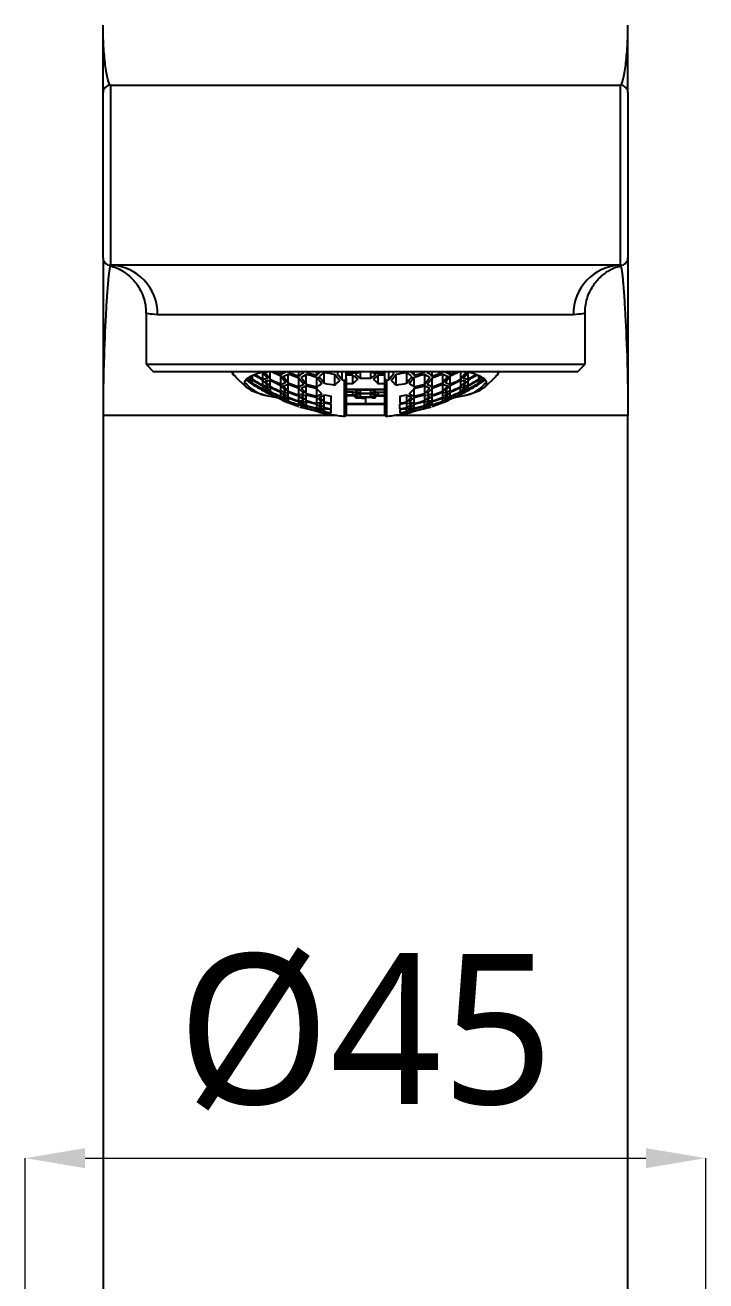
# Model space of a CAD drawing. Extents: x 77 to 788, y 36 to 557.
# Drawn here: x 534.7 to 580.1, y 284.7 to 368.3 of the extents above; entities that cross this region are included whole.
import ezdxf

# ---------------------------------------------------------------- set-up
doc = ezdxf.new("R2010")
doc.units = 0
doc.header["$LTSCALE"] = 10
doc.header["$MEASUREMENT"] = 0
doc.header["$PDMODE"] = 3
doc.header["$PDSIZE"] = -10
doc.layers.get('0').update_dxf_attribs({"linetype": 'CONTINUOUS'})
doc.layers.get('DEFPOINTS').update_dxf_attribs({"linetype": 'CONTINUOUS'})
doc.styles.add('Daelim Dimension', font='NanumGothic.ttf')
doc.dimstyles.new('DEFAULT', dxfattribs={"dimscale": 2, "dimtxt": 2, "dimasz": 2, "dimexe": 0, "dimexo": 2, "dimgap": 1, "dimtad": 1, "dimdec": 0, "dimzin": 9, "dimdsep": 46, "dimtxsty": 'Daelim Dimension', "dimcen": 0.5, "dimclrd": 5, "dimclre": 5, "dimclrt": 256, "dimadec": 1, "dimazin": 0, "dimtfac": 1, "dimtdec": 0, "dimtix": 1, "dimtmove": 0, "dimatfit": 3, "dimfxl": 0, "dimtolj": 1, "dimtzin": 1, "dimlwd": 9, "dimlwe": 9, "dimarcsym": 0})

# ---------------------------------------------------------------- blocks, each defined once
blk = doc.blocks.new('*D45')
at = {"color": 5, "lineweight": 9, "ltscale": 0.5}
for p, q in [((534.715, 251.319), (534.715, 292.832)), ((538.715, 292.832), (576.115, 292.832)), ((580.115, 251.319), (580.115, 292.832))]:
    blk.add_line(p, q, dxfattribs=at)
at = {"color": 5, "ltscale": 0.5}
for points in [[(538.715, 293.499), (538.715, 292.165), (534.715, 292.832)], [(576.115, 293.499), (576.115, 292.165), (580.115, 292.832)]]:
    blk.add_solid(points, dxfattribs=at)
at = {"layer": 'DEFPOINTS', "color": 0, "ltscale": 0.5}
for p in [(580.115, 292.832), (534.715, 247.319), (580.115, 247.319)]:
    blk.add_point(p, dxfattribs=at)
at = {"color": 7, "lineweight": -3, "ltscale": 0.5, "insert": (557.415, 301.22), "char_height": 10, "attachment_point": 5, "style": 'Daelim Dimension'}
blk.add_mtext('\\A1;%%C45', dxfattribs=at)

msp = doc.modelspace()

# ---------------------------------------------------------------- linework, layer by layer
at = {"color": 7, "linetype": 'Continuous', "lineweight": 25}
for p, q in [((540.415, 364.319), (540.415, 352.319)), ((540.415, 364.319), (574.415, 364.319)), ((574.415, 352.319), (574.415, 364.319)), ((539.915, 352.819), (539.915, 363.819)), ((574.915, 363.819), (574.915, 352.819)), ((540.392, 352.258), (540.429, 352.254)), ((574.415, 352.319), (540.415, 352.319)), ((574.431, 352.258), (574.44, 352.259)), ((542.778, 349.133), (542.778, 345.719)), ((571.288, 349.019), (543.543, 349.019)), ((572.053, 345.719), (572.053, 349.133)), ((542.778, 345.719), (543.278, 345.219)), ((542.778, 345.719), (572.053, 345.719)), ((571.553, 345.219), (572.053, 345.719)), ((557.415, 345.219), (543.278, 345.219)), ((548.7, 344.941), (549.457, 344.208)), ((549.869, 344.734), (549.869, 344.952)), ((550.56, 344.74), (550.56, 345.2)), ((551.069, 344.734), (551.069, 345.219)), ((551.76, 345.049), (551.76, 345.219)), ((551.76, 344.403), (551.76, 344.944)), ((552.269, 345.212), (552.269, 345.219)), ((552.269, 344.488), (552.269, 345.094)), ((552.96, 344.945), (552.96, 345.219)), ((552.96, 344.231), (552.96, 344.83)), ((553.469, 345.195), (553.469, 345.219)), ((553.469, 344.4), (553.469, 345.066)), ((554.16, 344.996), (554.16, 345.219)), ((554.16, 344.21), (554.16, 344.87)), ((554.669, 344.464), (554.669, 345.196)), ((555.36, 345.201), (555.36, 345.219)), ((555.362, 344.337), (555.362, 345.063)), ((555.869, 344.675), (555.869, 345.219)), ((556.115, 344.767), (556.115, 345.219)), ((556.562, 345.079), (556.115, 345.079)), ((556.56, 344.995), (556.115, 344.995)), ((556.115, 344.767), (556.115, 342.359)), ((556.562, 345.079), (556.562, 345.219)), ((556.562, 344.429), (556.562, 344.994)), ((557.071, 344.777), (557.071, 345.219)), ((557.762, 344.777), (557.071, 344.777)), ((571.553, 345.219), (557.415, 345.219)), ((557.762, 344.777), (557.762, 345.219)), ((558.269, 345.079), (558.269, 345.219)), ((558.715, 345.079), (558.269, 345.079)), ((558.269, 344.429), (558.269, 344.994)), ((558.715, 344.995), (558.271, 344.995)), ((558.715, 344.767), (558.715, 345.219)), ((558.715, 342.359), (558.715, 344.767)), ((558.962, 344.675), (558.962, 345.219)), ((559.469, 344.337), (559.469, 345.063)), ((559.471, 345.201), (559.471, 345.219)), ((560.162, 344.464), (560.162, 345.196)), ((560.671, 344.996), (560.671, 345.219)), ((560.671, 344.21), (560.671, 344.87)), ((561.362, 345.195), (561.362, 345.219)), ((561.362, 344.4), (561.362, 345.066)), ((561.871, 344.945), (561.871, 345.219)), ((561.871, 344.231), (561.871, 344.83)), ((562.562, 345.212), (562.562, 345.219)), ((562.562, 344.488), (562.562, 345.094)), ((563.071, 345.049), (563.071, 345.219)), ((563.071, 344.403), (563.071, 344.944)), ((563.762, 344.734), (563.762, 345.219)), ((564.271, 344.74), (564.271, 345.2)), ((564.962, 344.734), (564.962, 344.952)), ((565.374, 344.208), (566.13, 344.941)), ((549.488, 344.677), (549.488, 344.678)), ((549.871, 344.477), (549.871, 344.685)), ((550.56, 344.326), (550.56, 344.669)), ((550.562, 344.071), (550.562, 344.278)), ((551.069, 344.244), (551.069, 344.651)), ((551.071, 343.912), (551.071, 344.185)), ((551.071, 343.734), (551.071, 343.876)), ((551.76, 343.92), (551.76, 344.323)), ((551.762, 343.59), (551.762, 343.861)), ((552.269, 343.93), (552.269, 344.395)), ((552.269, 343.527), (552.269, 343.861)), ((552.96, 343.679), (552.96, 344.14)), ((553.469, 343.774), (553.469, 344.297)), ((554.16, 343.59), (554.16, 344.11)), ((556.562, 344.429), (556.115, 344.429)), ((558.715, 344.053), (556.115, 344.053)), ((558.715, 344.023), (556.115, 344.023)), ((556.56, 343.874), (556.115, 343.874)), ((556.906, 343.77), (556.56, 343.874)), ((556.562, 343.667), (556.562, 343.874)), ((557.069, 343.996), (556.724, 343.892)), ((556.724, 343.892), (557.071, 343.788)), ((557.76, 343.996), (557.069, 343.996)), ((557.071, 343.788), (557.071, 343.996)), ((558.106, 343.892), (557.76, 343.996)), ((557.762, 343.788), (557.762, 343.995)), ((557.762, 343.788), (558.106, 343.892)), ((558.271, 343.874), (557.924, 343.77)), ((558.715, 344.429), (558.269, 344.429)), ((558.269, 343.667), (558.269, 343.874)), ((558.271, 343.874), (558.715, 343.874)), ((560.671, 343.59), (560.671, 344.11)), ((561.362, 343.774), (561.362, 344.297)), ((561.871, 343.679), (561.871, 344.14)), ((562.562, 343.93), (562.562, 344.395)), ((562.562, 343.527), (562.562, 343.861)), ((563.069, 343.59), (563.069, 343.861)), ((563.071, 343.92), (563.071, 344.323)), ((563.76, 343.912), (563.76, 344.185)), ((563.76, 343.734), (563.76, 343.876)), ((563.762, 344.244), (563.762, 344.651)), ((564.269, 344.071), (564.269, 344.278)), ((564.271, 344.326), (564.271, 344.669)), ((564.96, 344.477), (564.96, 344.685)), ((565.342, 344.677), (565.342, 344.678)), ((551.762, 343.411), (551.762, 343.554)), ((552.271, 343.273), (552.271, 343.48)), ((552.96, 343.28), (552.96, 343.612)), ((552.962, 343.025), (552.962, 343.232)), ((553.469, 343.303), (553.469, 343.695)), ((553.471, 342.977), (553.471, 343.246)), ((554.16, 343.121), (554.16, 343.512)), ((554.162, 342.797), (554.162, 343.064)), ((554.669, 343.226), (554.669, 343.677)), ((554.669, 342.831), (554.669, 343.159)), ((555.115, 343.145), (555.115, 343.595)), ((555.115, 342.751), (555.115, 343.078)), ((556.562, 343.667), (556.115, 343.667)), ((556.56, 343.631), (556.115, 343.631)), ((556.906, 343.527), (556.56, 343.631)), ((556.562, 343.667), (556.906, 343.77)), ((557.069, 343.753), (556.724, 343.649)), ((556.724, 343.649), (557.071, 343.545)), ((556.749, 343.48), (556.749, 343.574)), ((556.749, 343.48), (556.906, 343.527)), ((557.069, 343.509), (556.962, 343.477)), ((557.76, 343.753), (557.069, 343.753)), ((557.76, 343.509), (557.069, 343.509)), ((557.071, 343.788), (557.762, 343.788)), ((557.071, 343.545), (557.071, 343.753)), ((557.071, 343.545), (557.762, 343.545)), ((557.415, 343.475), (557.415, 343.102)), ((557.415, 343.102), (557.415, 343.043)), ((558.106, 343.649), (557.76, 343.753)), ((557.867, 343.477), (557.76, 343.509)), ((557.762, 343.545), (557.762, 343.752)), ((557.762, 343.545), (558.106, 343.649)), ((557.924, 343.77), (558.269, 343.667)), ((558.271, 343.631), (557.924, 343.527)), ((557.924, 343.527), (558.081, 343.48)), ((558.081, 343.48), (558.081, 343.574)), ((558.269, 343.667), (558.715, 343.667)), ((558.271, 343.631), (558.715, 343.631)), ((559.715, 343.595), (559.715, 343.145)), ((559.715, 342.751), (559.715, 343.078)), ((560.162, 343.226), (560.162, 343.677)), ((560.162, 342.831), (560.162, 343.159)), ((560.669, 342.797), (560.669, 343.064)), ((560.671, 343.121), (560.671, 343.512)), ((561.36, 342.977), (561.36, 343.246)), ((561.362, 343.303), (561.362, 343.695)), ((561.869, 343.025), (561.869, 343.232)), ((561.871, 343.28), (561.871, 343.612)), ((562.56, 343.273), (562.56, 343.48)), ((563.069, 343.411), (563.069, 343.554)), ((539.915, 342.319), (539.915, 258.476)), ((553.471, 342.795), (553.471, 342.941)), ((554.162, 342.614), (554.162, 342.761)), ((554.671, 342.578), (554.671, 342.785)), ((555.115, 342.498), (555.115, 342.705)), ((555.115, 342.378), (555.115, 342.38)), ((559.715, 342.705), (559.715, 342.498)), ((559.715, 342.38), (559.715, 342.378)), ((560.16, 342.578), (560.16, 342.785)), ((560.669, 342.614), (560.669, 342.761)), ((561.36, 342.795), (561.36, 342.941)), ((574.915, 258.476), (574.915, 342.319))]:
    msp.add_line(p, q, dxfattribs=at)
at = {"color": 8, "linetype": 'Continuous', "lineweight": 25}
for p, q in [((556.005, 342.26), (556.005, 344.66)), ((558.825, 344.66), (558.825, 342.26)), ((555.509, 342.319), (539.915, 342.319)), ((558.724, 342.319), (556.107, 342.319)), ((574.915, 342.319), (559.321, 342.319))]:
    msp.add_line(p, q, dxfattribs=at)
at = {"color": 7, "linetype": 'Continuous', "lineweight": 25, "flags": 128}
for points in [[(550.627, 345.219), (550.236, 345.102), (549.797, 344.926), (549.499, 344.742), (549.349, 344.552), (549.349, 344.36), (549.499, 344.17), (549.797, 343.986), (550.236, 343.81), (550.81, 343.646), (551.506, 343.498), (551.52, 343.495)], [(555.36, 345.201), (555.273, 345.216), (555.257, 345.219)], [(559.573, 345.219), (559.557, 345.216), (559.471, 345.201)], [(563.271, 343.488), (563.324, 343.498), (564.021, 343.646), (564.594, 343.81), (565.034, 343.986), (565.332, 344.17), (565.482, 344.36), (565.482, 344.552), (565.332, 344.742), (565.034, 344.926), (564.594, 345.102), (564.203, 345.219)], [(565.131, 344.498), (565.131, 344.497), (565.13, 344.496), (565.129, 344.496), (565.128, 344.495), (565.127, 344.495), (565.126, 344.494), (565.125, 344.493), (565.124, 344.493)], [(556.115, 343.12), (556.326, 343.115), (557.415, 343.102)], [(556.115, 343.07), (556.314, 343.065), (557.415, 343.052)], [(557.415, 343.102), (558.505, 343.115), (558.715, 343.12)], [(557.415, 343.052), (558.516, 343.065), (558.715, 343.07)]]:
    msp.add_lwpolyline(points, dxfattribs=at)
at = {"color": 7, "linetype": 'Continuous', "lineweight": 25}
for centre, radius, start, end in [((540.415, 363.819), 0.5, 90, 180), ((574.415, 363.819), 0.5, 0, 90), ((540.415, 352.819), 0.5, 180, 270), ((540.327, 349.103), 3.217, 358.50461, 88.42211), ((574.504, 349.103), 3.217, 91.57789, 181.49539), ((574.415, 352.819), 0.5, 270, 0), ((553.862, 349.482), 6.434, 227.86284, 229.76735), ((554.174, 349.584), 6.678, 226.30825, 229.87504), ((550.591, 347.688), 3.088, 250.87364, 256.47068), ((555.72, 350.328), 8.096, 222.31264, 223.71783), ((557.359, 356.651), 14.076, 237.8512, 241.11605), ((557.361, 356.859), 13.959, 238.11402, 240.8491), ((557.357, 356.887), 13.919, 238.36598, 240.76989), ((550.402, 347.847), 3.111, 272.91382, 279.33182), ((559.098, 351.463), 10.574, 216.1644, 219.21842), ((549.92, 348.449), 3.369, 283.82008, 286.45923), ((559.254, 351.433), 10.577, 216.25315, 219.30044), ((557.385, 357.058), 13.849, 242.86566, 246.03413), ((557.382, 357.252), 13.531, 242.7857, 245.45518), ((557.452, 357.431), 13.627, 243.65876, 245.31148), ((550.025, 348.95), 4.268, 293.97715, 299.17662), ((560.224, 351.289), 10.577, 216.86438, 219.87172), ((550.185, 348.853), 4.298, 293.86994, 299.02725), ((560.389, 351.28), 10.586, 216.90905, 219.91107), ((557.397, 357.433), 13.253, 247.23788, 250.44096), ((557.397, 357.401), 13.331, 247.38534, 250.56675), ((550.059, 349.519), 5.417, 302.38622, 306.83823), ((561.39, 351.239), 10.589, 217.25571, 220.23498), ((550.23, 349.419), 5.426, 302.23533, 306.67115), ((561.564, 351.25), 10.604, 217.26138, 220.23618), ((557.407, 357.576), 12.992, 252.35685, 255.52784), ((557.406, 357.54), 13.079, 252.48997, 255.63795), ((549.878, 350.2), 6.739, 309.44691, 312.33517), ((562.586, 351.304), 10.6, 217.37132, 220.34026), ((549.969, 350.178), 6.85, 309.48781, 313.33156), ((562.759, 351.326), 10.609, 217.33924, 220.30798), ((557.412, 357.676), 12.779, 257.60476, 260.76675), ((563.898, 351.55), 10.721, 217.23164, 219.68534), ((549.649, 350.909), 8.258, 315.35884, 316.59142), ((563.998, 351.527), 10.631, 217.15517, 220.12926), ((563.277, 351.067), 9.936, 219.82562, 220.35602), ((550.833, 351.527), 10.631, 319.87074, 322.84483), ((551.613, 351.016), 9.857, 319.64344, 320.17777), ((550.933, 351.55), 10.721, 320.31466, 322.76836), ((565.184, 350.911), 8.261, 223.55446, 224.64079), ((557.419, 357.676), 12.779, 279.23325, 282.39524), ((564.862, 350.178), 6.85, 226.66844, 230.51219), ((552.072, 351.326), 10.609, 319.69202, 322.66076), ((552.245, 351.304), 10.6, 319.65974, 322.62868), ((564.952, 350.2), 6.739, 227.66483, 230.55309), ((557.425, 357.54), 13.079, 284.36205, 287.51003), ((557.424, 357.576), 12.992, 284.47216, 287.64315), ((564.6, 349.419), 5.426, 233.32885, 237.76467), ((553.266, 351.25), 10.604, 319.76382, 322.73862), ((564.772, 349.519), 5.417, 233.16177, 237.61378), ((553.441, 351.239), 10.589, 319.76502, 322.74429), ((557.434, 357.401), 13.331, 289.43325, 292.61466), ((557.434, 357.433), 13.253, 289.55904, 292.76212), ((564.646, 348.853), 4.298, 240.97275, 246.13006), ((554.442, 351.28), 10.586, 320.08893, 323.09095), ((564.805, 348.95), 4.268, 240.82338, 246.02285), ((554.607, 351.289), 10.577, 320.12828, 323.13562), ((557.452, 357.244), 13.523, 294.54399, 297.21513), ((557.379, 357.431), 13.627, 294.68849, 296.34127), ((557.445, 357.058), 13.849, 293.96587, 297.13434), ((555.577, 351.433), 10.577, 320.69956, 323.74685), ((555.732, 351.463), 10.574, 320.78158, 323.8356), ((564.429, 347.847), 3.111, 260.66818, 267.08618), ((557.468, 356.862), 13.962, 299.15123, 301.88565), ((557.474, 356.887), 13.919, 299.23011, 301.63402), ((557.472, 356.651), 14.076, 298.88395, 302.1488), ((560.656, 349.584), 6.678, 310.12496, 313.69175), ((559.11, 350.328), 8.096, 316.28217, 317.68736), ((564.237, 347.696), 3.096, 283.53681, 289.11887), ((560.961, 349.49), 6.445, 310.23425, 312.13556), ((551.266, 345.944), 2.353, 218.14097, 271.24488), ((549.93, 345.026), 0.563, 218.25758, 225.44932), ((551.14, 347.767), 3.503, 241.87108, 245.84185), ((551.322, 347.726), 3.579, 240.06129, 246.05484), ((557.415, 356.239), 14.05, 236.58937, 241.69003), ((557.358, 356.613), 14.083, 237.87727, 241.13952), ((557.359, 356.372), 14.076, 237.8512, 241.11605), ((557.358, 356.407), 14.085, 237.88538, 241.14698), ((550.985, 347.353), 3.056, 262.00112, 268.51892), ((555.202, 349.243), 6.796, 226.91574, 230.79337), ((556.963, 350.271), 8.507, 221.19319, 224.60286), ((551.579, 347.122), 3.217, 251.5574, 257.92263), ((550.561, 347.75), 3.14, 272.98735, 279.34604), ((557.134, 350.243), 8.531, 221.29174, 224.68603), ((551.137, 347.246), 3.06, 262.25889, 268.733), ((555.375, 349.205), 6.823, 227.02264, 230.87969), ((551.738, 347.04), 3.233, 251.72137, 258.04945), ((553.934, 348.315), 5.402, 233.54663, 237.99055), ((552.448, 347.102), 3.65, 241.8252, 247.80549), ((557.378, 356.806), 14.057, 243.33342, 246.44369), ((557.382, 356.78), 14.088, 243.37683, 246.47934), ((557.38, 356.534), 14.143, 243.49856, 246.58594), ((557.378, 357.008), 13.874, 242.96077, 246.12123), ((557.38, 356.569), 14.143, 243.50671, 246.59405), ((550.876, 347.943), 3.649, 284.02537, 289.70983), ((551.548, 347.221), 3.308, 273.66629, 279.70904), ((556.401, 348.971), 6.902, 227.73984, 231.51392), ((558.122, 350.042), 8.554, 221.96719, 225.3119), ((551.036, 347.855), 3.673, 283.99406, 289.63956), ((558.293, 350.03), 8.573, 222.02071, 225.35516), ((551.71, 347.143), 3.329, 273.70037, 279.70416), ((557.395, 357.199), 13.706, 248.03661, 251.11869), ((557.401, 356.981), 14.024, 248.53253, 251.53603), ((557.394, 357.163), 13.757, 248.13385, 251.2028), ((557.4, 356.943), 14.052, 248.59012, 251.58657), ((551.177, 348.319), 4.46, 293.55886, 298.51126), ((559.305, 349.941), 8.596, 222.44238, 225.74331), ((551.34, 348.239), 4.48, 293.47223, 298.39862), ((559.483, 349.948), 8.619, 222.45962, 225.75134), ((557.406, 357.346), 13.531, 253.08509, 256.11976), ((557.406, 357.314), 13.598, 253.17585, 256.19447), ((551.243, 348.934), 5.552, 301.6934, 305.99741), ((560.505, 349.955), 8.627, 222.66075, 225.938), ((557.414, 357.493), 13.316, 258.10527, 261.13557), ((551.009, 349.74), 6.938, 308.85351, 312.60916), ((557.456, 357.979), 13.398, 263.1969, 263.78341), ((557.374, 357.979), 13.398, 276.21659, 276.8031), ((563.819, 349.737), 6.935, 227.38983, 231.14719), ((557.417, 357.493), 13.316, 278.86443, 281.89473), ((563.588, 348.934), 5.552, 234.00259, 238.3066), ((554.325, 349.955), 8.627, 314.062, 317.33925), ((557.424, 357.314), 13.598, 283.80553, 286.82415), ((557.425, 357.346), 13.531, 283.88024, 286.91491), ((563.491, 348.239), 4.48, 241.60138, 246.52777), ((555.348, 349.948), 8.619, 314.24866, 317.54038), ((563.653, 348.319), 4.46, 241.48874, 246.44114), ((555.525, 349.941), 8.596, 314.25669, 317.55762), ((557.436, 357.163), 13.757, 288.7972, 291.86615), ((557.43, 356.943), 14.052, 288.41343, 291.40988), ((557.435, 357.199), 13.706, 288.88131, 291.96339), ((557.429, 356.981), 14.024, 288.46397, 291.46747), ((563.794, 347.855), 3.673, 250.36044, 256.00594), ((563.121, 347.143), 3.329, 260.29584, 266.29963), ((556.537, 350.03), 8.573, 314.64484, 317.97929), ((563.955, 347.943), 3.649, 250.29017, 255.97463), ((556.709, 350.042), 8.554, 314.6881, 318.03281), ((563.282, 347.221), 3.308, 260.29096, 266.33371), ((558.429, 348.971), 6.902, 308.48608, 312.26016), ((557.453, 357.008), 13.874, 293.87877, 297.03923), ((557.451, 356.569), 14.143, 293.40595, 296.49329), ((557.453, 356.806), 14.057, 293.55631, 296.66658), ((557.449, 356.78), 14.088, 293.52066, 296.62317), ((557.45, 356.534), 14.143, 293.41406, 296.50144), ((563.546, 345.964), 2.38, 268.40806, 321.76182), ((564.27, 347.75), 3.14, 260.65396, 267.01265), ((559.455, 349.205), 6.823, 309.12031, 312.97736), ((560.897, 348.315), 5.402, 302.00945, 306.45337), ((557.696, 350.243), 8.531, 315.31397, 318.70826), ((563.694, 347.246), 3.06, 271.267, 277.74111), ((563.092, 347.04), 3.233, 281.95055, 288.27863), ((562.383, 347.102), 3.65, 292.19451, 298.1748), ((557.867, 350.271), 8.507, 315.39714, 318.80681), ((563.845, 347.353), 3.056, 271.48108, 277.99888), ((559.628, 349.243), 6.796, 309.20663, 313.08426), ((563.251, 347.122), 3.217, 282.07737, 288.4426), ((557.415, 356.239), 14.05, 298.30997, 303.41063), ((557.472, 356.407), 14.085, 298.85302, 302.11462), ((557.473, 356.613), 14.083, 298.86048, 302.12273), ((557.472, 356.372), 14.076, 298.88395, 302.1488), ((563.509, 347.726), 3.579, 293.94516, 299.93871), ((563.691, 347.767), 3.503, 294.15815, 298.12892), ((562.539, 348.484), 4.756, 302.93818, 303.21598), ((564.9, 345.026), 0.563, 314.55068, 321.74242), ((557.383, 356.294), 14.068, 243.33416, 246.44194), ((557.387, 356.339), 14.099, 243.38573, 246.48565), ((554.987, 348.035), 5.521, 234.22917, 238.54559), ((553.859, 347.309), 4.438, 241.77171, 246.73687), ((552.135, 346.753), 3.185, 263.2682, 269.48148), ((552.737, 346.584), 3.32, 252.90867, 259.04155), ((556.561, 348.921), 6.893, 227.72457, 231.48574), ((552.296, 346.686), 3.205, 263.33773, 269.51313), ((555.16, 348.002), 5.542, 234.28208, 238.57985), ((557.415, 356.239), 14.05, 247.41006, 248.34797), ((553.338, 346.434), 3.431, 247.37101, 248.95317), ((557.402, 356.743), 14.178, 248.77562, 251.74228), ((557.398, 356.699), 14.178, 248.79111, 251.75745), ((557.397, 356.453), 14.165, 248.77374, 251.74306), ((557.397, 356.204), 14.011, 248.53174, 251.53792), ((557.399, 356.494), 14.181, 248.79859, 251.7642), ((552.027, 347.389), 3.825, 284.11527, 289.53642), ((552.708, 346.73), 3.459, 274.16862, 279.95033), ((556.209, 347.829), 5.628, 234.74571, 238.95727), ((557.597, 348.794), 6.954, 228.19132, 231.8956), ((553.305, 346.303), 3.295, 264.01225, 270.01418), ((552.188, 347.324), 3.848, 284.08467, 289.47208), ((557.766, 348.784), 6.965, 228.21068, 231.90834), ((552.867, 346.64), 3.447, 274.28401, 280.05905), ((556.384, 347.819), 5.651, 234.77113, 238.96476), ((557.408, 357.123), 13.917, 253.55779, 256.50226), ((557.407, 356.88), 14.137, 253.8265, 256.72197), ((557.407, 356.848), 14.161, 253.85165, 256.74191), ((557.41, 357.096), 13.967, 253.61705, 256.55029), ((552.34, 347.822), 4.607, 293.2691, 298.04821), ((553.193, 346.953), 3.952, 284.16653, 289.41284), ((557.427, 347.741), 5.704, 235.06118, 239.20357), ((558.803, 348.753), 7.001, 228.47539, 232.14063), ((552.504, 347.759), 4.62, 293.19813, 297.96084), ((558.974, 348.761), 7.012, 228.46538, 232.12567), ((553.357, 346.897), 3.962, 284.12741, 289.35931), ((557.596, 347.722), 5.7, 234.97038, 239.09948), ((557.41, 357.012), 14.056, 258.75323, 260.60226), ((557.41, 357.212), 13.808, 258.5572, 260.43339), ((557.415, 357), 14.11, 258.78691, 260.6217), ((557.432, 390.869), 47.394, 269.17414, 269.4318), ((557.416, 389.566), 46.091, 269.43667, 269.99971), ((557.428, 388.469), 44.994, 270.5588, 270.83169), ((557.42, 357.212), 13.808, 279.56661, 281.4428), ((557.42, 357.012), 14.056, 279.39774, 281.24677), ((557.416, 357), 14.11, 279.3783, 281.21309), ((562.326, 347.759), 4.62, 242.03916, 246.80187), ((561.473, 346.897), 3.962, 250.64069, 255.87259), ((555.857, 348.761), 7.012, 307.87433, 311.53462), ((557.234, 347.722), 5.7, 300.90052, 305.02962), ((562.491, 347.822), 4.607, 241.95179, 246.7309), ((556.028, 348.753), 7.001, 307.85937, 311.52461), ((561.638, 346.953), 3.952, 250.58716, 255.83347), ((557.404, 347.741), 5.704, 300.79643, 304.93882), ((557.42, 357.096), 13.967, 283.44971, 286.38295), ((557.422, 357.123), 13.917, 283.49774, 286.44221), ((557.424, 356.88), 14.137, 283.27803, 286.1735), ((557.423, 356.848), 14.161, 283.25809, 286.14835), ((562.643, 347.324), 3.848, 250.52792, 255.91533), ((558.446, 347.819), 5.651, 301.03524, 305.22887), ((557.065, 348.784), 6.965, 308.09166, 311.78932), ((561.964, 346.64), 3.447, 259.94095, 265.71599), ((562.804, 347.389), 3.825, 250.46358, 255.88473), ((557.233, 348.794), 6.954, 308.1044, 311.80868), ((562.122, 346.73), 3.459, 260.04967, 265.83138), ((558.622, 347.829), 5.628, 301.04273, 305.25429), ((561.525, 346.303), 3.295, 269.98582, 275.98775), ((557.431, 356.494), 14.181, 288.2358, 291.20141), ((557.429, 356.743), 14.178, 288.25772, 291.22438), ((557.432, 356.699), 14.178, 288.24255, 291.20889), ((557.433, 356.453), 14.165, 288.25694, 291.22626), ((557.434, 356.204), 14.011, 288.46208, 291.46826), ((559.671, 348.002), 5.542, 301.42015, 305.71792), ((558.269, 348.921), 6.893, 308.51426, 312.27543), ((562.534, 346.686), 3.205, 270.48687, 276.66227), ((557.415, 356.239), 14.05, 291.65203, 292.58994), ((562.696, 346.753), 3.185, 270.51852, 276.7318), ((559.843, 348.035), 5.521, 301.45441, 305.77083), ((562.093, 346.584), 3.32, 280.95845, 287.09133), ((560.972, 347.309), 4.438, 293.26313, 298.22829), ((561.492, 346.434), 3.431, 291.04683, 292.62899), ((557.444, 356.339), 14.099, 293.51435, 296.61427), ((557.448, 356.294), 14.068, 293.55806, 296.66584), ((557.415, 356.239), 14.05, 251.79904, 252.78872), ((553.468, 346.251), 3.309, 264.03673, 270.01442), ((555.277, 347.038), 4.612, 242.17302, 246.93915), ((554.073, 346.129), 3.402, 253.80509, 259.76937), ((554.432, 346.605), 3.965, 250.74492, 252.77682), ((557.406, 356.6), 14.214, 253.92111, 256.79966), ((557.407, 356.358), 14.137, 253.8265, 256.72197), ((557.409, 356.649), 14.228, 253.93005, 256.80576), ((557.408, 356.401), 14.164, 253.85956, 256.74902), ((556.331, 346.917), 4.688, 242.41207, 247.09273), ((555.456, 346.318), 3.938, 250.78665, 256.04568), ((553.879, 346.321), 3.535, 274.57667, 280.21011), ((554.487, 345.966), 3.368, 264.45112, 270.32182), ((554.043, 346.277), 3.547, 274.55427, 280.16916), ((556.505, 346.913), 4.708, 242.40428, 247.0662), ((557.415, 356.239), 14.05, 257.37473, 258.2802), ((555.089, 345.849), 3.403, 257.36713, 260.14512), ((555.252, 345.811), 3.401, 258.27414, 260.11999), ((557.41, 356.773), 14.208, 258.87635, 260.70516), ((557.414, 356.759), 14.241, 258.88598, 260.71039), ((557.413, 356.513), 14.227, 258.87759, 260.70392), ((557.418, 356.291), 14.1, 258.75611, 260.59938), ((557.413, 356.544), 14.233, 258.89192, 260.71014), ((557.415, 356.239), 14.05, 260.57821, 264.24019), ((556.015, 342.359), 0.1, 264.24019, 0), ((558.815, 342.359), 0.1, 180, 275.75981), ((557.415, 356.239), 14.05, 275.75981, 279.42179), ((557.42, 356.773), 14.208, 279.29484, 281.12365), ((557.417, 356.759), 14.241, 279.28961, 281.11402), ((557.418, 356.544), 14.233, 279.28986, 281.10808), ((557.417, 356.513), 14.227, 279.29608, 281.12241), ((557.412, 356.291), 14.1, 279.40062, 281.24389), ((558.325, 346.913), 4.708, 292.9338, 297.59572), ((560.788, 346.277), 3.547, 259.83084, 265.44573), ((559.578, 345.811), 3.401, 279.88001, 281.72586), ((557.415, 356.239), 14.05, 281.7198, 282.62527), ((560.951, 346.321), 3.535, 259.78989, 265.42333), ((558.5, 346.917), 4.688, 292.90727, 297.58793), ((560.343, 345.966), 3.368, 269.67818, 275.54888), ((559.375, 346.318), 3.938, 283.95432, 289.21335), ((559.742, 345.849), 3.403, 279.85488, 282.63287), ((557.421, 356.649), 14.228, 283.19424, 286.06995), ((557.422, 356.401), 14.164, 283.25098, 286.14044), ((557.425, 356.6), 14.214, 283.20034, 286.07889), ((557.424, 356.358), 14.137, 283.27803, 286.1735), ((559.553, 347.038), 4.612, 293.06085, 297.82698), ((561.362, 346.251), 3.309, 269.98558, 275.96327), ((560.757, 346.129), 3.402, 280.23063, 286.19491), ((557.415, 356.239), 14.05, 287.21128, 288.20096), ((560.399, 346.605), 3.965, 287.22318, 289.25508)]:
    msp.add_arc(centre, radius, start, end, dxfattribs=at)
at = {"color": 8, "linetype": 'Continuous', "lineweight": 25}
for centre, start, end in [((548.937, 345.233), 182.16222, 230.96296), ((565.894, 345.233), 309.03704, 357.83778)]:
    msp.add_arc(centre, 0.375, start, end, dxfattribs=at)
at = {"color": 7, "linetype": 'Continuous', "lineweight": 25}
for points, knots in [([(540.415, 364.319), (540.35, 364.319), (540.286, 364.475), (540.165, 364.962), (540.11, 365.296), (540.017, 366.055), (539.979, 366.482), (539.941, 367.155), (539.932, 367.385), (539.922, 367.733), (539.919, 367.85), (539.916, 368.084), (539.915, 368.202), (539.915, 368.319)], [0, 0, 0, 0, 0.25, 0.25, 0.5, 0.5, 0.75, 0.75, 0.875, 0.875, 0.9375, 0.9375, 1, 1, 1, 1]), ([(539.915, 363.819), (539.915, 363.819), (539.915, 363.987), (539.915, 364.391), (539.915, 364.552), (539.915, 364.911), (539.915, 365.11), (539.915, 365.749), (539.915, 366.231), (539.915, 367.248), (539.915, 367.784), (539.915, 368.319)], [0, 0, 0, 0, 0.25, 0.25, 0.375, 0.375, 0.5, 0.5, 0.75, 0.75, 1, 1, 1, 1]), ([(574.415, 364.319), (574.48, 364.319), (574.545, 364.475), (574.665, 364.962), (574.721, 365.296), (574.814, 366.055), (574.851, 366.482), (574.889, 367.155), (574.899, 367.385), (574.909, 367.733), (574.911, 367.85), (574.914, 368.084), (574.915, 368.202), (574.915, 368.319)], [0, 0, 0, 0, 0.25, 0.25, 0.5, 0.5, 0.75, 0.75, 0.875, 0.875, 0.9375, 0.9375, 1, 1, 1, 1]), ([(574.915, 363.819), (574.915, 363.819), (574.915, 363.987), (574.915, 364.391), (574.915, 364.552), (574.915, 364.911), (574.915, 365.11), (574.915, 365.749), (574.915, 366.231), (574.915, 367.248), (574.915, 367.784), (574.915, 368.319)], [0, 0, 0, 0, 0.25, 0.25, 0.375, 0.375, 0.5, 0.5, 0.75, 0.75, 1, 1, 1, 1]), ([(539.915, 352.819), (539.915, 352.819), (539.915, 352.725), (539.915, 352.389), (539.915, 352.145), (539.915, 351.682), (539.915, 351.512), (539.915, 351.146), (539.915, 350.95), (539.915, 350.329), (539.915, 349.868), (539.915, 348.878), (539.915, 348.347), (539.915, 347.232), (539.915, 346.647), (539.915, 345.446), (539.915, 344.83), (539.915, 343.894), (539.915, 343.58), (539.915, 342.95), (539.915, 342.633), (539.915, 342.319)], [0, 0, 0, 0, 0.125, 0.125, 0.25, 0.25, 0.3125, 0.3125, 0.375, 0.375, 0.5, 0.5, 0.625, 0.625, 0.75, 0.75, 0.875, 0.875, 0.9375, 0.9375, 1, 1, 1, 1]), ([(540.415, 352.319), (540.391, 352.319), (540.366, 352.227), (540.313, 351.897), (540.285, 351.659), (540.243, 351.21), (540.229, 351.046), (540.201, 350.693), (540.187, 350.504), (540.146, 349.906), (540.119, 349.464), (540.042, 348.043), (539.997, 346.966), (539.949, 345.264), (539.936, 344.683), (539.924, 343.802), (539.921, 343.506), (539.916, 342.913), (539.915, 342.615), (539.915, 342.319)], [0, 0, 0, 0, 0.125, 0.125, 0.25, 0.25, 0.3125, 0.3125, 0.375, 0.375, 0.5, 0.5, 0.75, 0.75, 0.875, 0.875, 0.9375, 0.9375, 1, 1, 1, 1]), ([(540.392, 352.259), (540.437, 352.255), (540.541, 352.245), (540.763, 352.178), (540.96, 352.086), (541.046, 352.04), (541.076, 352.023), (541.077, 352.023), (541.077, 352.023)], [0, 0, 0, 0, 0.293108, 0.687892, 0.904964, 0.958595, 0.993132, 1, 1, 1, 1]), ([(573.753, 352.023), (573.754, 352.023), (573.758, 352.025), (573.802, 352.05), (573.961, 352.131), (574.2, 352.227), (574.394, 352.259), (574.432, 352.259), (574.434, 352.259)], [0, 0, 0, 0, 0.011859, 0.046807, 0.147795, 0.558606, 0.976903, 1, 1, 1, 1]), ([(574.415, 352.319), (574.44, 352.319), (574.465, 352.227), (574.518, 351.897), (574.545, 351.659), (574.587, 351.21), (574.601, 351.046), (574.629, 350.693), (574.643, 350.504), (574.684, 349.906), (574.711, 349.464), (574.788, 348.043), (574.834, 346.966), (574.882, 345.264), (574.894, 344.683), (574.907, 343.802), (574.91, 343.506), (574.914, 342.913), (574.915, 342.615), (574.915, 342.319)], [0, 0, 0, 0, 0.125, 0.125, 0.25, 0.25, 0.3125, 0.3125, 0.375, 0.375, 0.5, 0.5, 0.75, 0.75, 0.875, 0.875, 0.9375, 0.9375, 1, 1, 1, 1]), ([(574.915, 352.819), (574.915, 352.819), (574.915, 352.725), (574.915, 352.389), (574.915, 352.145), (574.915, 351.682), (574.915, 351.512), (574.915, 351.146), (574.915, 350.95), (574.915, 350.329), (574.915, 349.868), (574.915, 348.878), (574.915, 348.347), (574.915, 347.232), (574.915, 346.647), (574.915, 345.446), (574.915, 344.83), (574.915, 343.894), (574.915, 343.58), (574.915, 342.95), (574.915, 342.633), (574.915, 342.319)], [0, 0, 0, 0, 0.125, 0.125, 0.25, 0.25, 0.3125, 0.3125, 0.375, 0.375, 0.5, 0.5, 0.625, 0.625, 0.75, 0.75, 0.875, 0.875, 0.9375, 0.9375, 1, 1, 1, 1]), ([(540.999, 352.064), (541.023, 352.052), (541.055, 352.035), (541.104, 352.008), (541.131, 351.993), (541.168, 351.971), (541.251, 351.92), (541.475, 351.773), (541.791, 351.509), (542.144, 351.105), (542.436, 350.638), (542.647, 350.106), (542.766, 349.597), (542.766, 349.271), (542.766, 349.133)], [0, 0, 0, 0, 0.096216, 0.125782, 0.146277, 0.156287, 0.171536, 0.220762, 0.353643, 0.475739, 0.616361, 0.758862, 0.898121, 1, 1, 1, 1]), ([(572.059, 349.133), (572.062, 349.283), (572.069, 349.607), (572.179, 350.082), (572.35, 350.533), (572.566, 350.921), (572.804, 351.244), (573.045, 351.502), (573.267, 351.698), (573.451, 351.836), (573.579, 351.92), (573.654, 351.966), (573.685, 351.984), (573.706, 351.996), (573.732, 352.011), (573.768, 352.031), (573.794, 352.045), (573.811, 352.053)], [0, 0, 0, 0, 0.11447, 0.245624, 0.367726, 0.480248, 0.582173, 0.671977, 0.74762, 0.806744, 0.846936, 0.864476, 0.87381, 0.882917, 0.897996, 0.933993, 1, 1, 1, 1]), ([(548.496, 345.219), (548.497, 345.217), (548.524, 345.116), (548.626, 345.007), (548.732, 344.921), (548.768, 344.892)], [0, 0, 0, 0, 0.009549, 0.664229, 1, 1, 1, 1]), ([(556.005, 344.66), (556.016, 344.659), (556.026, 344.659), (556.036, 344.662), (556.046, 344.664), (556.056, 344.668), (556.065, 344.673), (556.074, 344.679), (556.082, 344.686), (556.089, 344.694), (556.096, 344.703), (556.102, 344.712), (556.106, 344.723), (556.111, 344.734), (556.114, 344.746), (556.115, 344.758), (556.115, 344.761), (556.115, 344.764), (556.115, 344.767)], [0, 0, 0, 0, 0.0000310778, 0.0000310778, 0.0000310778, 0.0000621075, 0.0000621075, 0.0000621075, 0.0000938801, 0.0000938801, 0.0000938801, 0.0001280569, 0.0001280569, 0.0001280569, 0.000165226, 0.000165226, 0.000165226, 0.0001738583, 0.0001738583, 0.0001738583, 0.0001738583]), ([(556.773, 345.219), (556.753, 345.206), (556.682, 345.162), (556.612, 345.114), (556.562, 345.079)], [0, 0, 0, 0, 0.283417, 1, 1, 1, 1]), ([(558.058, 345.219), (558.078, 345.206), (558.148, 345.162), (558.219, 345.114), (558.269, 345.079)], [0, 0, 0, 0, 0.283417, 1, 1, 1, 1]), ([(558.715, 344.767), (558.715, 344.754), (558.717, 344.741), (558.722, 344.729), (558.726, 344.716), (558.733, 344.705), (558.741, 344.695), (558.749, 344.685), (558.759, 344.677), (558.77, 344.671), (558.78, 344.665), (558.791, 344.662), (558.803, 344.66), (558.81, 344.659), (558.818, 344.659), (558.825, 344.66)], [0, 0, 0, 0, 0.0000396304, 0.0000396304, 0.0000396304, 0.0000793791, 0.0000793791, 0.0000793791, 0.0001170668, 0.0001170668, 0.0001170668, 0.0001512618, 0.0001512618, 0.0001512618, 0.0001738255, 0.0001738255, 0.0001738255, 0.0001738255]), ([(566.078, 344.906), (566.132, 344.95), (566.233, 345.03), (566.294, 345.159), (566.323, 345.219)], [0, 0, 0, 0, 0.537451, 1, 1, 1, 1])]:
    msp.add_open_spline(points, degree=3, knots=knots, dxfattribs=at)
at = {"color": 8, "linetype": 'Continuous', "lineweight": 25}
for points, knots in [([(543.543, 349.019), (543.317, 349.042), (542.871, 349.089), (542.816, 349.119), (542.788, 349.133)], [0, 0, 0, 0, 0.506024, 1, 1, 1, 1]), ([(572.043, 349.133), (572.017, 349.12), (571.963, 349.091), (571.519, 349.043), (571.288, 349.019)], [0, 0, 0, 0, 0.479653, 1, 1, 1, 1])]:
    msp.add_open_spline(points, degree=3, knots=knots, dxfattribs=at)
at = {"color": 7, "linetype": 'Continuous', "lineweight": 25}
for points in [[(556.56, 344.995), (556.676, 344.911), (556.791, 344.823), (556.906, 344.729)], [(556.906, 344.729), (556.791, 344.634), (556.676, 344.534), (556.562, 344.429)], [(557.069, 345.267), (556.954, 345.195), (556.839, 345.119), (556.724, 345.038)], [(556.724, 345.038), (556.84, 344.956), (556.956, 344.869), (557.071, 344.777)], [(557.76, 345.267), (557.876, 345.195), (557.991, 345.119), (558.106, 345.038)], [(558.106, 345.038), (557.991, 344.956), (557.876, 344.869), (557.762, 344.777)], [(558.271, 344.995), (558.155, 344.911), (558.039, 344.823), (557.924, 344.729)], [(557.924, 344.729), (558.04, 344.634), (558.155, 344.534), (558.269, 344.429)]]:
    msp.add_open_spline(points, degree=3, dxfattribs=at)

# ---------------------------------------------------------------- dimensions: what is measured, and where the dimension line sits
at = {"color": 7, "lineweight": -3, "ltscale": 0.5}
dim = msp.add_linear_dim(base=(580.115, 292.832), p1=(534.715, 247.319), p2=(580.115, 247.319), text='%%C<>', dimstyle='DEFAULT', override={"dimtxt": 5, "dimclrt": 7}, dxfattribs=at)
dim.commit()
dim.dimension.update_dxf_attribs({"geometry": '*D45', "text_midpoint": (557.415, 301.22)})

doc.saveas('drawing.dxf')
